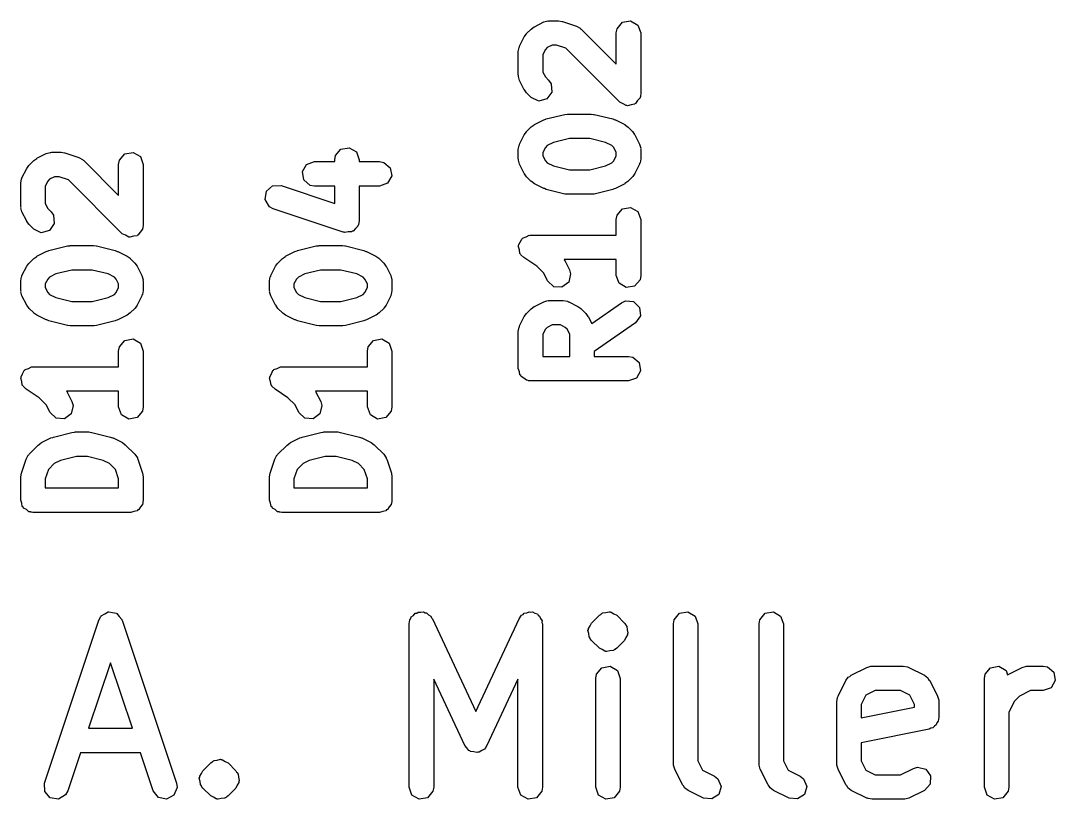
# Model space of a CAD drawing. Extents: x 93.8 to 150, y -109.7 to -90.2.
# Drawn here: x 135.99 to 142.33, y -109.53 to -104.76 of the extents above; entities that cross this region are included whole.
import ezdxf

# ---------------------------------------------------------------- set-up
doc = ezdxf.new("R2010")
doc.units = 0
doc.layers.add('BLACK', color=7, linetype='CONTINUOUS')

msp = doc.modelspace()

# ---------------------------------------------------------------- linework, layer by layer
at = {"layer": 'BLACK', "linetype": 'CONTINUOUS'}
for p, q in [((139.141, -104.793), (139.198, -104.764)), ((139.198, -104.764), (139.223, -104.757)), ((139.223, -104.757), (139.227, -104.758)), ((139.227, -104.758), (139.232, -104.756)), ((139.232, -104.756), (139.289, -104.756)), ((139.289, -104.756), (139.311, -104.76)), ((139.311, -104.76), (139.313, -104.76)), ((139.313, -104.76), (139.398, -104.789)), ((139.647, -104.805), (139.68, -104.766)), ((139.68, -104.766), (139.73, -104.757)), ((139.73, -104.757), (139.775, -104.783)), ((139.093, -104.835), (139.122, -104.807)), ((139.122, -104.807), (139.14, -104.794)), ((139.14, -104.794), (139.141, -104.793)), ((139.398, -104.789), (139.421, -104.801)), ((139.421, -104.801), (139.424, -104.805)), ((139.424, -104.805), (139.428, -104.807)), ((139.428, -104.807), (139.642, -105.022)), ((139.642, -104.831), (139.647, -104.805)), ((139.775, -104.783), (139.792, -104.831)), ((139.05, -104.912), (139.079, -104.855)), ((139.079, -104.855), (139.092, -104.837)), ((139.092, -104.837), (139.093, -104.835)), ((139.642, -105.022), (139.642, -104.831)), ((139.792, -104.831), (139.792, -105.203)), ((139.042, -104.945), (139.047, -104.92)), ((139.042, -105.088), (139.042, -104.945)), ((139.047, -104.92), (139.05, -104.916)), ((139.05, -104.916), (139.05, -104.912)), ((139.208, -104.933), (139.192, -104.963)), ((139.219, -104.921), (139.208, -104.933)), ((139.249, -104.906), (139.219, -104.921)), ((139.277, -104.906), (139.249, -104.906)), ((139.334, -104.925), (139.277, -104.906)), ((139.664, -105.256), (139.334, -104.925)), ((139.192, -104.963), (139.192, -105.071)), ((139.192, -105.071), (139.208, -105.101)), ((139.044, -105.092), (139.042, -105.088)), ((139.043, -105.097), (139.044, -105.092)), ((139.05, -105.122), (139.043, -105.097)), ((139.079, -105.179), (139.05, -105.122)), ((139.208, -105.101), (139.228, -105.121)), ((139.228, -105.121), (139.243, -105.142)), ((139.243, -105.142), (139.247, -105.193)), ((139.08, -105.18), (139.079, -105.179)), ((139.093, -105.198), (139.08, -105.18)), ((139.122, -105.227), (139.093, -105.198)), ((139.247, -105.193), (139.218, -105.235)), ((139.792, -105.203), (139.79, -105.219)), ((139.168, -105.249), (139.122, -105.227)), ((139.218, -105.235), (139.168, -105.249)), ((139.685, -105.265), (139.664, -105.256)), ((139.704, -105.276), (139.685, -105.265)), ((139.733, -105.271), (139.711, -105.277)), ((139.755, -105.268), (139.733, -105.271)), ((139.757, -105.265), (139.755, -105.268)), ((139.76, -105.264), (139.757, -105.265)), ((139.773, -105.246), (139.76, -105.264)), ((139.788, -105.228), (139.773, -105.246)), ((139.789, -105.224), (139.788, -105.228)), ((139.79, -105.222), (139.789, -105.224)), ((139.79, -105.219), (139.79, -105.222)), ((139.214, -105.358), (139.328, -105.33)), ((139.328, -105.33), (139.343, -105.329)), ((139.343, -105.329), (139.346, -105.328)), ((139.346, -105.328), (139.489, -105.328)), ((139.489, -105.328), (139.504, -105.33)), ((139.504, -105.33), (139.507, -105.33)), ((139.507, -105.33), (139.621, -105.358)), ((139.708, -105.276), (139.704, -105.276)), ((139.711, -105.277), (139.708, -105.276)), ((139.122, -105.407), (139.14, -105.394)), ((139.14, -105.394), (139.141, -105.393)), ((139.141, -105.393), (139.198, -105.364)), ((139.198, -105.364), (139.211, -105.36)), ((139.211, -105.36), (139.214, -105.358)), ((139.621, -105.358), (139.633, -105.364)), ((139.633, -105.364), (139.637, -105.364)), ((139.637, -105.364), (139.694, -105.393)), ((139.694, -105.393), (139.712, -105.406)), ((139.05, -105.512), (139.079, -105.455)), ((139.079, -105.455), (139.092, -105.437)), ((139.092, -105.437), (139.093, -105.435)), ((139.093, -105.435), (139.122, -105.407)), ((139.712, -105.406), (139.713, -105.407)), ((139.713, -105.407), (139.742, -105.435)), ((139.742, -105.435), (139.755, -105.454)), ((139.755, -105.454), (139.756, -105.455)), ((139.756, -105.455), (139.785, -105.512)), ((139.042, -105.545), (139.047, -105.52)), ((139.047, -105.52), (139.05, -105.516)), ((139.05, -105.516), (139.05, -105.512)), ((139.219, -105.521), (139.208, -105.533)), ((139.258, -105.502), (139.219, -105.521)), ((139.355, -105.478), (139.258, -105.502)), ((139.48, -105.478), (139.355, -105.478)), ((139.577, -105.502), (139.48, -105.478)), ((139.616, -105.521), (139.577, -105.502)), ((139.627, -105.533), (139.616, -105.521)), ((139.785, -105.512), (139.792, -105.537)), ((136.093, -105.599), (136.15, -105.57)), ((136.15, -105.57), (136.175, -105.563)), ((136.175, -105.563), (136.179, -105.564)), ((136.179, -105.564), (136.184, -105.562)), ((136.184, -105.562), (136.241, -105.562)), ((136.241, -105.562), (136.263, -105.566)), ((136.263, -105.566), (136.265, -105.566)), ((136.265, -105.566), (136.35, -105.595)), ((136.599, -105.611), (136.632, -105.572)), ((136.632, -105.572), (136.682, -105.563)), ((136.682, -105.563), (136.727, -105.589)), ((136.727, -105.589), (136.744, -105.637)), ((137.918, -105.609), (137.923, -105.583)), ((137.923, -105.583), (137.956, -105.544)), ((137.956, -105.544), (138.006, -105.535)), ((138.006, -105.535), (138.051, -105.56)), ((138.051, -105.56), (138.068, -105.609)), ((139.042, -105.603), (139.042, -105.545)), ((139.208, -105.533), (139.192, -105.563)), ((139.192, -105.563), (139.192, -105.585)), ((139.192, -105.585), (139.208, -105.615)), ((139.642, -105.563), (139.627, -105.533)), ((139.627, -105.615), (139.642, -105.585)), ((139.642, -105.585), (139.642, -105.563)), ((139.792, -105.537), (139.791, -105.541)), ((139.791, -105.541), (139.792, -105.545)), ((139.792, -105.545), (139.792, -105.603)), ((136.031, -105.661), (136.044, -105.643)), ((136.044, -105.643), (136.045, -105.641)), ((136.045, -105.641), (136.074, -105.613)), ((136.074, -105.613), (136.092, -105.6)), ((136.092, -105.6), (136.093, -105.599)), ((136.35, -105.595), (136.373, -105.607)), ((136.373, -105.607), (136.376, -105.611)), ((136.376, -105.611), (136.38, -105.613)), ((136.38, -105.613), (136.594, -105.828)), ((136.594, -105.637), (136.599, -105.611)), ((136.594, -105.828), (136.594, -105.637)), ((136.744, -105.637), (136.744, -106.009)), ((137.72, -105.681), (137.745, -105.637)), ((137.745, -105.637), (137.793, -105.619)), ((137.793, -105.619), (137.918, -105.619)), ((137.918, -105.619), (137.918, -105.609)), ((138.068, -105.609), (138.068, -105.619)), ((138.068, -105.619), (138.193, -105.619)), ((138.193, -105.619), (138.219, -105.624)), ((138.219, -105.624), (138.258, -105.657)), ((139.044, -105.607), (139.042, -105.603)), ((139.043, -105.611), (139.044, -105.607)), ((139.05, -105.636), (139.043, -105.611)), ((139.079, -105.693), (139.05, -105.636)), ((139.208, -105.615), (139.219, -105.627)), ((139.219, -105.627), (139.258, -105.646)), ((139.258, -105.646), (139.355, -105.67)), ((139.48, -105.67), (139.577, -105.646)), ((139.577, -105.646), (139.616, -105.627)), ((139.616, -105.627), (139.627, -105.615)), ((139.785, -105.636), (139.756, -105.693)), ((139.788, -105.628), (139.785, -105.632)), ((139.785, -105.632), (139.785, -105.636)), ((139.792, -105.603), (139.788, -105.628)), ((136.002, -105.718), (136.031, -105.661)), ((136.201, -105.712), (136.171, -105.727)), ((136.229, -105.712), (136.201, -105.712)), ((136.286, -105.731), (136.229, -105.712)), ((137.728, -105.732), (137.72, -105.681)), ((138.267, -105.707), (138.242, -105.752)), ((138.258, -105.657), (138.267, -105.707)), ((139.08, -105.694), (139.079, -105.693)), ((139.093, -105.713), (139.08, -105.694)), ((139.122, -105.741), (139.093, -105.713)), ((139.355, -105.67), (139.48, -105.67)), ((139.742, -105.713), (139.713, -105.741)), ((139.743, -105.711), (139.742, -105.713)), ((139.756, -105.693), (139.743, -105.711)), ((135.994, -105.751), (135.999, -105.726)), ((135.994, -105.894), (135.994, -105.751)), ((135.999, -105.726), (136.002, -105.722)), ((136.002, -105.722), (136.002, -105.718)), ((136.16, -105.739), (136.144, -105.769)), ((136.144, -105.769), (136.144, -105.877)), ((136.171, -105.727), (136.16, -105.739)), ((136.616, -106.062), (136.286, -105.731)), ((137.499, -105.801), (137.537, -105.767)), ((137.537, -105.767), (137.589, -105.766)), ((137.589, -105.766), (137.918, -105.876)), ((137.768, -105.765), (137.728, -105.732)), ((137.793, -105.769), (137.768, -105.765)), ((137.918, -105.769), (137.793, -105.769)), ((137.918, -105.876), (137.918, -105.769)), ((138.193, -105.769), (138.068, -105.769)), ((138.068, -105.769), (138.068, -105.98)), ((138.242, -105.752), (138.193, -105.769)), ((139.123, -105.742), (139.122, -105.741)), ((139.141, -105.755), (139.123, -105.742)), ((139.198, -105.784), (139.141, -105.755)), ((139.694, -105.755), (139.637, -105.784)), ((139.695, -105.754), (139.694, -105.755)), ((139.713, -105.741), (139.695, -105.754)), ((137.491, -105.852), (137.499, -105.801)), ((139.202, -105.784), (139.198, -105.784)), ((139.214, -105.79), (139.202, -105.784)), ((139.328, -105.818), (139.214, -105.79)), ((139.331, -105.818), (139.328, -105.818)), ((139.346, -105.82), (139.331, -105.818)), ((139.489, -105.82), (139.346, -105.82)), ((139.492, -105.819), (139.489, -105.82)), ((139.507, -105.818), (139.492, -105.819)), ((139.621, -105.79), (139.507, -105.818)), ((139.624, -105.788), (139.621, -105.79)), ((139.637, -105.784), (139.624, -105.788)), ((135.996, -105.898), (135.994, -105.894)), ((135.995, -105.903), (135.996, -105.898)), ((136.002, -105.928), (135.995, -105.903)), ((136.144, -105.877), (136.16, -105.907)), ((136.16, -105.907), (136.18, -105.927)), ((137.518, -105.896), (137.491, -105.852)), ((137.541, -105.908), (137.518, -105.896)), ((139.68, -105.909), (139.73, -105.9)), ((139.73, -105.9), (139.775, -105.926)), ((136.031, -105.985), (136.002, -105.928)), ((136.18, -105.927), (136.195, -105.948)), ((136.195, -105.948), (136.199, -105.999)), ((137.97, -106.051), (137.541, -105.908)), ((139.642, -105.974), (139.647, -105.948)), ((139.647, -105.948), (139.68, -105.909)), ((139.775, -105.926), (139.792, -105.974)), ((136.032, -105.986), (136.031, -105.985)), ((136.045, -106.004), (136.032, -105.986)), ((136.074, -106.033), (136.045, -106.004)), ((136.12, -106.055), (136.074, -106.033)), ((136.199, -105.999), (136.17, -106.041)), ((136.74, -106.034), (136.725, -106.052)), ((136.741, -106.03), (136.74, -106.034)), ((136.742, -106.028), (136.741, -106.03)), ((136.744, -106.009), (136.742, -106.025)), ((136.742, -106.025), (136.742, -106.028)), ((138.044, -106.029), (138.031, -106.045)), ((138.059, -106.016), (138.044, -106.029)), ((138.06, -106.01), (138.059, -106.016)), ((138.064, -106.006), (138.06, -106.01)), ((138.068, -105.98), (138.064, -106.006)), ((139.642, -106.07), (139.642, -105.974)), ((139.792, -105.974), (139.792, -106.317)), ((136.17, -106.041), (136.12, -106.055)), ((136.637, -106.071), (136.616, -106.062)), ((136.656, -106.082), (136.637, -106.071)), ((136.66, -106.082), (136.656, -106.082)), ((136.663, -106.083), (136.66, -106.082)), ((136.685, -106.077), (136.663, -106.083)), ((136.707, -106.074), (136.685, -106.077)), ((136.709, -106.071), (136.707, -106.074)), ((136.712, -106.07), (136.709, -106.071)), ((136.725, -106.052), (136.712, -106.07)), ((137.975, -106.051), (137.97, -106.051)), ((137.98, -106.054), (137.975, -106.051)), ((138.001, -106.05), (137.98, -106.054)), ((138.021, -106.05), (138.001, -106.05)), ((138.025, -106.046), (138.021, -106.05)), ((138.031, -106.045), (138.025, -106.046)), ((139.054, -106.114), (139.063, -106.094)), ((139.063, -106.094), (139.067, -106.092)), ((139.067, -106.092), (139.069, -106.088)), ((139.069, -106.088), (139.09, -106.081)), ((139.09, -106.081), (139.109, -106.071)), ((139.109, -106.071), (139.113, -106.072)), ((139.113, -106.072), (139.117, -106.07)), ((139.117, -106.07), (139.642, -106.07)), ((136.166, -106.164), (136.28, -106.136)), ((136.28, -106.136), (136.295, -106.135)), ((136.295, -106.135), (136.298, -106.134)), ((136.298, -106.134), (136.441, -106.134)), ((136.441, -106.134), (136.456, -106.136)), ((136.456, -106.136), (136.459, -106.136)), ((136.459, -106.136), (136.573, -106.164)), ((137.69, -106.164), (137.804, -106.136)), ((137.804, -106.136), (137.819, -106.135)), ((137.819, -106.135), (137.822, -106.134)), ((137.822, -106.134), (137.965, -106.134)), ((137.965, -106.134), (137.98, -106.136)), ((137.98, -106.136), (137.983, -106.136)), ((137.983, -106.136), (138.097, -106.164)), ((139.043, -106.141), (139.044, -106.137)), ((139.049, -106.161), (139.043, -106.141)), ((139.044, -106.132), (139.054, -106.114)), ((139.044, -106.137), (139.044, -106.132)), ((139.052, -106.183), (139.049, -106.161)), ((136.045, -106.241), (136.074, -106.213)), ((136.074, -106.213), (136.092, -106.2)), ((136.092, -106.2), (136.093, -106.199)), ((136.093, -106.199), (136.15, -106.17)), ((136.15, -106.17), (136.163, -106.166)), ((136.163, -106.166), (136.166, -106.164)), ((136.573, -106.164), (136.585, -106.17)), ((136.585, -106.17), (136.589, -106.17)), ((136.589, -106.17), (136.646, -106.199)), ((136.646, -106.199), (136.664, -106.212)), ((136.664, -106.212), (136.665, -106.213)), ((136.665, -106.213), (136.694, -106.241)), ((137.569, -106.241), (137.598, -106.213)), ((137.598, -106.213), (137.616, -106.2)), ((137.616, -106.2), (137.617, -106.199)), ((137.617, -106.199), (137.674, -106.17)), ((137.674, -106.17), (137.687, -106.166)), ((137.687, -106.166), (137.69, -106.164)), ((138.097, -106.164), (138.109, -106.17)), ((138.109, -106.17), (138.113, -106.17)), ((138.113, -106.17), (138.17, -106.199)), ((138.17, -106.199), (138.188, -106.212)), ((138.188, -106.212), (138.189, -106.213)), ((138.189, -106.213), (138.218, -106.241)), ((139.056, -106.186), (139.052, -106.183)), ((139.057, -106.19), (139.056, -106.186)), ((139.076, -106.208), (139.057, -106.19)), ((139.155, -106.261), (139.076, -106.208)), ((139.642, -106.22), (139.323, -106.22)), ((139.323, -106.22), (139.326, -106.225)), ((139.642, -106.317), (139.642, -106.22)), ((136.002, -106.318), (136.031, -106.261)), ((136.031, -106.261), (136.044, -106.243)), ((136.044, -106.243), (136.045, -106.241)), ((136.307, -106.284), (136.21, -106.308)), ((136.432, -106.284), (136.307, -106.284)), ((136.529, -106.308), (136.432, -106.284)), ((136.694, -106.241), (136.707, -106.26)), ((136.707, -106.26), (136.708, -106.261)), ((136.708, -106.261), (136.737, -106.318)), ((137.526, -106.318), (137.555, -106.261)), ((137.555, -106.261), (137.568, -106.243)), ((137.568, -106.243), (137.569, -106.241)), ((137.831, -106.284), (137.734, -106.308)), ((137.956, -106.284), (137.831, -106.284)), ((138.053, -106.308), (137.956, -106.284)), ((138.218, -106.241), (138.231, -106.26)), ((138.231, -106.26), (138.232, -106.261)), ((138.232, -106.261), (138.261, -106.318)), ((139.199, -106.304), (139.155, -106.261)), ((139.326, -106.225), (139.327, -106.226)), ((139.327, -106.226), (139.356, -106.283)), ((139.356, -106.283), (139.363, -106.308)), ((135.994, -106.351), (135.999, -106.326)), ((135.994, -106.409), (135.994, -106.351)), ((135.999, -106.326), (136.002, -106.322)), ((136.002, -106.322), (136.002, -106.318)), ((136.16, -106.339), (136.144, -106.369)), ((136.171, -106.327), (136.16, -106.339)), ((136.21, -106.308), (136.171, -106.327)), ((136.568, -106.327), (136.529, -106.308)), ((136.579, -106.339), (136.568, -106.327)), ((136.594, -106.369), (136.579, -106.339)), ((136.737, -106.318), (136.744, -106.343)), ((136.744, -106.343), (136.743, -106.347)), ((136.743, -106.347), (136.744, -106.351)), ((136.744, -106.351), (136.744, -106.409)), ((137.518, -106.351), (137.523, -106.326)), ((137.518, -106.409), (137.518, -106.351)), ((137.523, -106.326), (137.526, -106.322)), ((137.526, -106.322), (137.526, -106.318)), ((137.684, -106.339), (137.668, -106.369)), ((137.695, -106.327), (137.684, -106.339)), ((137.734, -106.308), (137.695, -106.327)), ((138.092, -106.327), (138.053, -106.308)), ((138.103, -106.339), (138.092, -106.327)), ((138.118, -106.369), (138.103, -106.339)), ((138.261, -106.318), (138.268, -106.343)), ((138.268, -106.343), (138.267, -106.347)), ((138.267, -106.347), (138.268, -106.351)), ((138.268, -106.351), (138.268, -106.409)), ((139.222, -106.35), (139.199, -106.304)), ((139.259, -106.386), (139.222, -106.35)), ((139.363, -106.308), (139.351, -106.358)), ((139.66, -106.365), (139.642, -106.317)), ((139.788, -106.343), (139.755, -106.382)), ((139.792, -106.317), (139.788, -106.343)), ((135.996, -106.413), (135.994, -106.409)), ((135.995, -106.417), (135.996, -106.413)), ((136.144, -106.369), (136.144, -106.391)), ((136.144, -106.391), (136.16, -106.421)), ((136.579, -106.421), (136.594, -106.391)), ((136.594, -106.391), (136.594, -106.369)), ((136.744, -106.409), (136.74, -106.434)), ((137.52, -106.413), (137.518, -106.409)), ((137.519, -106.417), (137.52, -106.413)), ((137.668, -106.369), (137.668, -106.391)), ((137.668, -106.391), (137.684, -106.421)), ((138.103, -106.421), (138.118, -106.391)), ((138.118, -106.391), (138.118, -106.369)), ((138.268, -106.409), (138.264, -106.434)), ((139.31, -106.389), (139.259, -106.386)), ((139.351, -106.358), (139.31, -106.389)), ((139.704, -106.391), (139.66, -106.365)), ((139.755, -106.382), (139.704, -106.391)), ((136.002, -106.442), (135.995, -106.417)), ((136.031, -106.499), (136.002, -106.442)), ((136.16, -106.421), (136.171, -106.433)), ((136.171, -106.433), (136.21, -106.452)), ((136.21, -106.452), (136.307, -106.476)), ((136.307, -106.476), (136.432, -106.476)), ((136.432, -106.476), (136.529, -106.452)), ((136.529, -106.452), (136.568, -106.433)), ((136.568, -106.433), (136.579, -106.421)), ((136.737, -106.442), (136.708, -106.499)), ((136.74, -106.434), (136.737, -106.438)), ((136.737, -106.438), (136.737, -106.442)), ((137.526, -106.442), (137.519, -106.417)), ((137.555, -106.499), (137.526, -106.442)), ((137.684, -106.421), (137.695, -106.433)), ((137.695, -106.433), (137.734, -106.452)), ((137.734, -106.452), (137.831, -106.476)), ((137.831, -106.476), (137.956, -106.476)), ((137.956, -106.476), (138.053, -106.452)), ((138.053, -106.452), (138.092, -106.433)), ((138.092, -106.433), (138.103, -106.421)), ((138.261, -106.442), (138.232, -106.499)), ((138.264, -106.434), (138.261, -106.438)), ((138.261, -106.438), (138.261, -106.442)), ((139.141, -106.507), (139.198, -106.478)), ((139.198, -106.478), (139.223, -106.471)), ((139.223, -106.471), (139.227, -106.472)), ((139.227, -106.472), (139.232, -106.47)), ((139.232, -106.47), (139.317, -106.47)), ((139.317, -106.47), (139.343, -106.475)), ((139.343, -106.475), (139.347, -106.478)), ((139.347, -106.478), (139.351, -106.478)), ((139.351, -106.478), (139.408, -106.507)), ((139.674, -106.484), (139.698, -106.473)), ((139.698, -106.473), (139.749, -106.477)), ((139.749, -106.477), (139.785, -106.514)), ((136.032, -106.5), (136.031, -106.499)), ((136.045, -106.519), (136.032, -106.5)), ((136.074, -106.547), (136.045, -106.519)), ((136.694, -106.519), (136.665, -106.547)), ((136.695, -106.517), (136.694, -106.519)), ((136.708, -106.499), (136.695, -106.517)), ((137.556, -106.5), (137.555, -106.499)), ((137.569, -106.519), (137.556, -106.5)), ((137.598, -106.547), (137.569, -106.519)), ((138.218, -106.519), (138.189, -106.547)), ((138.219, -106.517), (138.218, -106.519)), ((138.232, -106.499), (138.219, -106.517)), ((139.093, -106.55), (139.122, -106.521)), ((139.122, -106.521), (139.14, -106.508)), ((139.14, -106.508), (139.141, -106.507)), ((139.408, -106.507), (139.426, -106.52)), ((139.426, -106.52), (139.428, -106.521)), ((139.428, -106.521), (139.456, -106.55)), ((139.492, -106.612), (139.674, -106.484)), ((139.785, -106.514), (139.79, -106.565)), ((136.075, -106.548), (136.074, -106.547)), ((136.093, -106.561), (136.075, -106.548)), ((136.15, -106.59), (136.093, -106.561)), ((136.154, -106.59), (136.15, -106.59)), ((136.166, -106.596), (136.154, -106.59)), ((136.28, -106.624), (136.166, -106.596)), ((136.573, -106.596), (136.459, -106.624)), ((136.576, -106.594), (136.573, -106.596)), ((136.589, -106.59), (136.576, -106.594)), ((136.646, -106.561), (136.589, -106.59)), ((136.647, -106.56), (136.646, -106.561)), ((136.665, -106.547), (136.647, -106.56)), ((137.599, -106.548), (137.598, -106.547)), ((137.617, -106.561), (137.599, -106.548)), ((137.674, -106.59), (137.617, -106.561)), ((137.678, -106.59), (137.674, -106.59)), ((137.69, -106.596), (137.678, -106.59)), ((137.804, -106.624), (137.69, -106.596)), ((138.097, -106.596), (137.983, -106.624)), ((138.1, -106.594), (138.097, -106.596)), ((138.113, -106.59), (138.1, -106.594)), ((138.17, -106.561), (138.113, -106.59)), ((138.171, -106.56), (138.17, -106.561)), ((138.189, -106.547), (138.171, -106.56)), ((139.05, -106.626), (139.079, -106.569)), ((139.079, -106.569), (139.092, -106.551)), ((139.092, -106.551), (139.093, -106.55)), ((139.456, -106.55), (139.469, -106.568)), ((139.469, -106.568), (139.47, -106.569)), ((139.47, -106.569), (139.492, -106.612)), ((139.79, -106.565), (139.76, -106.607)), ((136.283, -106.624), (136.28, -106.624)), ((136.298, -106.626), (136.283, -106.624)), ((136.441, -106.626), (136.298, -106.626)), ((136.444, -106.625), (136.441, -106.626)), ((136.459, -106.624), (136.444, -106.625)), ((137.807, -106.624), (137.804, -106.624)), ((137.822, -106.626), (137.807, -106.624)), ((137.965, -106.626), (137.822, -106.626)), ((137.968, -106.625), (137.965, -106.626)), ((137.983, -106.624), (137.968, -106.625)), ((139.042, -106.66), (139.047, -106.634)), ((139.042, -106.888), (139.042, -106.66)), ((139.047, -106.634), (139.05, -106.631)), ((139.05, -106.631), (139.05, -106.626)), ((139.208, -106.647), (139.192, -106.677)), ((139.219, -106.636), (139.208, -106.647)), ((139.249, -106.62), (139.219, -106.636)), ((139.3, -106.62), (139.249, -106.62)), ((139.33, -106.636), (139.3, -106.62)), ((139.342, -106.647), (139.33, -106.636)), ((139.357, -106.677), (139.342, -106.647)), ((139.76, -106.607), (139.507, -106.784)), ((136.599, -106.754), (136.632, -106.715)), ((136.632, -106.715), (136.682, -106.706)), ((136.682, -106.706), (136.727, -106.732)), ((138.123, -106.754), (138.156, -106.715)), ((138.156, -106.715), (138.206, -106.706)), ((138.206, -106.706), (138.251, -106.732)), ((139.192, -106.677), (139.192, -106.813)), ((139.357, -106.813), (139.357, -106.677)), ((136.594, -106.78), (136.599, -106.754)), ((136.594, -106.876), (136.594, -106.78)), ((136.727, -106.732), (136.744, -106.78)), ((136.744, -106.78), (136.744, -107.123)), ((138.118, -106.78), (138.123, -106.754)), ((138.118, -106.876), (138.118, -106.78)), ((138.251, -106.732), (138.268, -106.78)), ((138.268, -106.78), (138.268, -107.123)), ((139.507, -106.784), (139.507, -106.813)), ((139.192, -106.813), (139.357, -106.813)), ((139.507, -106.813), (139.717, -106.813)), ((139.717, -106.813), (139.743, -106.818)), ((139.743, -106.818), (139.782, -106.851)), ((139.782, -106.851), (139.791, -106.901)), ((135.996, -106.938), (136.006, -106.92)), ((136.006, -106.92), (136.015, -106.9)), ((136.015, -106.9), (136.019, -106.898)), ((136.019, -106.898), (136.021, -106.894)), ((136.021, -106.894), (136.042, -106.887)), ((136.042, -106.887), (136.061, -106.877)), ((136.061, -106.877), (136.065, -106.878)), ((136.065, -106.878), (136.069, -106.876)), ((136.069, -106.876), (136.594, -106.876)), ((137.52, -106.938), (137.53, -106.92)), ((137.53, -106.92), (137.539, -106.9)), ((137.539, -106.9), (137.543, -106.898)), ((137.543, -106.898), (137.545, -106.894)), ((137.545, -106.894), (137.566, -106.887)), ((137.566, -106.887), (137.585, -106.877)), ((137.585, -106.877), (137.589, -106.878)), ((137.589, -106.878), (137.593, -106.876)), ((137.593, -106.876), (138.118, -106.876)), ((139.049, -106.907), (139.042, -106.888)), ((139.052, -106.926), (139.049, -106.907)), ((139.791, -106.901), (139.766, -106.946)), ((135.995, -106.947), (135.996, -106.943)), ((136.001, -106.967), (135.995, -106.947)), ((135.996, -106.943), (135.996, -106.938)), ((136.004, -106.989), (136.001, -106.967)), ((137.519, -106.947), (137.52, -106.943)), ((137.525, -106.967), (137.519, -106.947)), ((137.52, -106.943), (137.52, -106.938)), ((137.528, -106.989), (137.525, -106.967)), ((139.058, -106.93), (139.052, -106.926)), ((139.06, -106.936), (139.058, -106.93)), ((139.077, -106.946), (139.06, -106.936)), ((139.092, -106.959), (139.077, -106.946)), ((139.102, -106.96), (139.092, -106.959)), ((139.104, -106.962), (139.102, -106.96)), ((139.108, -106.962), (139.104, -106.962)), ((139.117, -106.963), (139.108, -106.962)), ((139.717, -106.963), (139.117, -106.963)), ((139.766, -106.946), (139.717, -106.963)), ((136.008, -106.992), (136.004, -106.989)), ((136.009, -106.996), (136.008, -106.992)), ((136.028, -107.014), (136.009, -106.996)), ((136.107, -107.067), (136.028, -107.014)), ((136.594, -107.026), (136.275, -107.026)), ((136.275, -107.026), (136.278, -107.031)), ((136.278, -107.031), (136.279, -107.032)), ((136.279, -107.032), (136.308, -107.089)), ((136.594, -107.123), (136.594, -107.026)), ((137.532, -106.992), (137.528, -106.989)), ((137.533, -106.996), (137.532, -106.992)), ((137.552, -107.014), (137.533, -106.996)), ((137.631, -107.067), (137.552, -107.014)), ((138.118, -107.026), (137.799, -107.026)), ((137.799, -107.026), (137.802, -107.031)), ((137.802, -107.031), (137.803, -107.032)), ((137.803, -107.032), (137.832, -107.089)), ((138.118, -107.123), (138.118, -107.026)), ((136.151, -107.11), (136.107, -107.067)), ((136.174, -107.156), (136.151, -107.11)), ((136.308, -107.089), (136.315, -107.114)), ((137.675, -107.11), (137.631, -107.067)), ((137.698, -107.156), (137.675, -107.11)), ((137.832, -107.089), (137.839, -107.114)), ((136.211, -107.192), (136.174, -107.156)), ((136.303, -107.164), (136.262, -107.195)), ((136.315, -107.114), (136.303, -107.164)), ((136.612, -107.171), (136.594, -107.123)), ((136.656, -107.197), (136.612, -107.171)), ((136.74, -107.149), (136.707, -107.188)), ((136.744, -107.123), (136.74, -107.149)), ((137.735, -107.192), (137.698, -107.156)), ((137.827, -107.164), (137.786, -107.195)), ((137.839, -107.114), (137.827, -107.164)), ((138.136, -107.171), (138.118, -107.123)), ((138.18, -107.197), (138.136, -107.171)), ((138.264, -107.149), (138.231, -107.188)), ((138.268, -107.123), (138.264, -107.149)), ((136.262, -107.195), (136.211, -107.192)), ((136.707, -107.188), (136.656, -107.197)), ((137.786, -107.195), (137.735, -107.192)), ((138.231, -107.188), (138.18, -107.197)), ((136.194, -107.307), (136.308, -107.279)), ((136.308, -107.279), (136.323, -107.278)), ((136.323, -107.278), (136.327, -107.276)), ((136.327, -107.276), (136.412, -107.276)), ((136.412, -107.276), (136.427, -107.279)), ((136.427, -107.279), (136.43, -107.279)), ((136.43, -107.279), (136.545, -107.307)), ((137.718, -107.307), (137.832, -107.279)), ((137.832, -107.279), (137.847, -107.278)), ((137.847, -107.278), (137.851, -107.276)), ((137.851, -107.276), (137.936, -107.276)), ((137.936, -107.276), (137.951, -107.279)), ((137.951, -107.279), (137.954, -107.279)), ((137.954, -107.279), (138.069, -107.307)), ((136.045, -107.413), (136.102, -107.356)), ((136.102, -107.356), (136.12, -107.343)), ((136.12, -107.343), (136.122, -107.341)), ((136.122, -107.341), (136.179, -107.313)), ((136.179, -107.313), (136.191, -107.309)), ((136.191, -107.309), (136.194, -107.307)), ((136.545, -107.307), (136.557, -107.313)), ((136.557, -107.313), (136.56, -107.313)), ((136.56, -107.313), (136.617, -107.341)), ((136.617, -107.341), (136.635, -107.355)), ((136.635, -107.355), (136.637, -107.356)), ((136.637, -107.356), (136.694, -107.413)), ((137.569, -107.413), (137.626, -107.356)), ((137.626, -107.356), (137.644, -107.343)), ((137.644, -107.343), (137.646, -107.341)), ((137.646, -107.341), (137.703, -107.313)), ((137.703, -107.313), (137.715, -107.309)), ((137.715, -107.309), (137.718, -107.307)), ((138.069, -107.307), (138.081, -107.313)), ((138.081, -107.313), (138.084, -107.313)), ((138.084, -107.313), (138.141, -107.341)), ((138.141, -107.341), (138.159, -107.355)), ((138.159, -107.355), (138.161, -107.356)), ((138.161, -107.356), (138.218, -107.413)), ((136.027, -107.442), (136.039, -107.419)), ((136.039, -107.419), (136.043, -107.417)), ((136.043, -107.417), (136.045, -107.413)), ((136.336, -107.426), (136.238, -107.451)), ((136.403, -107.426), (136.336, -107.426)), ((136.5, -107.451), (136.403, -107.426)), ((136.694, -107.413), (136.709, -107.434)), ((137.551, -107.442), (137.563, -107.419)), ((137.563, -107.419), (137.567, -107.417)), ((137.567, -107.417), (137.569, -107.413)), ((137.86, -107.426), (137.762, -107.451)), ((137.927, -107.426), (137.86, -107.426)), ((138.024, -107.451), (137.927, -107.426)), ((138.218, -107.413), (138.233, -107.434)), ((135.998, -107.528), (136.027, -107.442)), ((136.2, -107.47), (136.164, -107.506)), ((136.238, -107.451), (136.2, -107.47)), ((136.539, -107.47), (136.5, -107.451)), ((136.575, -107.506), (136.539, -107.47)), ((136.709, -107.434), (136.709, -107.438)), ((136.709, -107.438), (136.712, -107.442)), ((136.712, -107.442), (136.741, -107.528)), ((137.522, -107.528), (137.551, -107.442)), ((137.724, -107.47), (137.688, -107.506)), ((137.762, -107.451), (137.724, -107.47)), ((138.063, -107.47), (138.024, -107.451)), ((138.099, -107.506), (138.063, -107.47)), ((138.233, -107.434), (138.233, -107.438)), ((138.233, -107.438), (138.236, -107.442)), ((138.236, -107.442), (138.265, -107.528)), ((135.994, -107.551), (135.998, -107.529)), ((135.994, -107.694), (135.994, -107.551)), ((135.998, -107.529), (135.998, -107.528)), ((136.164, -107.506), (136.144, -107.564)), ((136.594, -107.564), (136.575, -107.506)), ((136.741, -107.528), (136.744, -107.55)), ((136.744, -107.55), (136.744, -107.551)), ((136.744, -107.551), (136.744, -107.694)), ((137.518, -107.551), (137.522, -107.529)), ((137.518, -107.694), (137.518, -107.551)), ((137.522, -107.529), (137.522, -107.528)), ((137.688, -107.506), (137.668, -107.564)), ((138.118, -107.564), (138.099, -107.506)), ((138.265, -107.528), (138.268, -107.55)), ((138.268, -107.55), (138.268, -107.551)), ((138.268, -107.551), (138.268, -107.694)), ((136.144, -107.564), (136.144, -107.619)), ((136.144, -107.619), (136.594, -107.619)), ((136.594, -107.619), (136.594, -107.564)), ((137.668, -107.564), (137.668, -107.619)), ((137.668, -107.619), (138.118, -107.619)), ((138.118, -107.619), (138.118, -107.564)), ((136.001, -107.713), (135.994, -107.694)), ((136.004, -107.732), (136.001, -107.713)), ((136.01, -107.736), (136.004, -107.732)), ((136.012, -107.742), (136.01, -107.736)), ((136.029, -107.752), (136.012, -107.742)), ((136.727, -107.735), (136.718, -107.752)), ((136.74, -107.72), (136.727, -107.735)), ((136.742, -107.71), (136.74, -107.72)), ((136.743, -107.707), (136.742, -107.71)), ((136.744, -107.694), (136.743, -107.704)), ((136.743, -107.704), (136.743, -107.707)), ((137.525, -107.713), (137.518, -107.694)), ((137.528, -107.732), (137.525, -107.713)), ((137.534, -107.736), (137.528, -107.732)), ((137.536, -107.742), (137.534, -107.736)), ((137.553, -107.752), (137.536, -107.742)), ((138.251, -107.735), (138.242, -107.752)), ((138.264, -107.72), (138.251, -107.735)), ((138.266, -107.71), (138.264, -107.72)), ((138.267, -107.707), (138.266, -107.71)), ((138.268, -107.694), (138.267, -107.704)), ((138.267, -107.704), (138.267, -107.707)), ((136.044, -107.765), (136.029, -107.752)), ((136.054, -107.766), (136.044, -107.765)), ((136.056, -107.768), (136.054, -107.766)), ((136.06, -107.768), (136.056, -107.768)), ((136.069, -107.769), (136.06, -107.768)), ((136.669, -107.769), (136.069, -107.769)), ((136.688, -107.763), (136.669, -107.769)), ((136.707, -107.759), (136.688, -107.763)), ((136.711, -107.754), (136.707, -107.759)), ((136.718, -107.752), (136.711, -107.754)), ((137.568, -107.765), (137.553, -107.752)), ((137.578, -107.766), (137.568, -107.765)), ((137.58, -107.768), (137.578, -107.766)), ((137.584, -107.768), (137.58, -107.768)), ((137.593, -107.769), (137.584, -107.768)), ((138.193, -107.769), (137.593, -107.769)), ((138.212, -107.763), (138.193, -107.769)), ((138.231, -107.759), (138.212, -107.763)), ((138.235, -107.754), (138.231, -107.759)), ((138.242, -107.752), (138.235, -107.754)), ((136.509, -108.391), (136.529, -108.379)), ((136.529, -108.379), (136.531, -108.379)), ((136.531, -108.379), (136.533, -108.378)), ((136.533, -108.378), (136.556, -108.383)), ((138.446, -108.381), (138.462, -108.379)), ((138.462, -108.379), (138.471, -108.384)), ((139.094, -108.385), (139.109, -108.378)), ((139.109, -108.378), (139.119, -108.38)), ((139.119, -108.38), (139.129, -108.379)), ((139.129, -108.379), (139.143, -108.387)), ((139.579, -108.383), (139.598, -108.378)), ((139.598, -108.378), (139.601, -108.379)), ((139.601, -108.379), (139.605, -108.379)), ((139.605, -108.379), (139.608, -108.38)), ((140.03, -108.387), (140.081, -108.379)), ((140.081, -108.379), (140.125, -108.404)), ((140.554, -108.387), (140.605, -108.379)), ((140.605, -108.379), (140.649, -108.404)), ((136.14, -109.429), (136.473, -108.429)), ((136.473, -108.429), (136.485, -108.406)), ((136.485, -108.406), (136.487, -108.405)), ((136.487, -108.405), (136.488, -108.403)), ((136.488, -108.403), (136.509, -108.391)), ((136.556, -108.383), (136.58, -108.386)), ((136.58, -108.386), (136.581, -108.388)), ((136.581, -108.388), (136.583, -108.388)), ((136.583, -108.388), (136.598, -108.407)), ((136.598, -108.407), (136.614, -108.425)), ((136.614, -108.425), (136.614, -108.427)), ((136.614, -108.427), (136.615, -108.429)), ((136.615, -108.429), (136.949, -109.429)), ((138.374, -108.452), (138.378, -108.427)), ((138.378, -108.427), (138.385, -108.419)), ((138.385, -108.419), (138.387, -108.409)), ((138.387, -108.409), (138.401, -108.4)), ((138.401, -108.4), (138.411, -108.387)), ((138.411, -108.387), (138.421, -108.386)), ((138.421, -108.386), (138.429, -108.38)), ((138.429, -108.38), (138.446, -108.381)), ((138.471, -108.384), (138.48, -108.384)), ((138.48, -108.384), (138.492, -108.396)), ((138.492, -108.396), (138.506, -108.404)), ((138.506, -108.404), (138.51, -108.414)), ((138.51, -108.414), (138.517, -108.421)), ((138.517, -108.421), (138.782, -108.989)), ((138.782, -108.989), (139.048, -108.421)), ((139.048, -108.421), (139.062, -108.399)), ((139.062, -108.399), (139.072, -108.395)), ((139.072, -108.395), (139.078, -108.387)), ((139.078, -108.387), (139.094, -108.385)), ((139.143, -108.387), (139.159, -108.391)), ((139.159, -108.391), (139.164, -108.399)), ((139.164, -108.399), (139.173, -108.404)), ((139.173, -108.404), (139.179, -108.42)), ((139.179, -108.42), (139.188, -108.433)), ((139.188, -108.433), (139.187, -108.443)), ((139.187, -108.443), (139.19, -108.452)), ((139.491, -108.447), (139.539, -108.399)), ((139.539, -108.399), (139.547, -108.394)), ((139.547, -108.394), (139.549, -108.391)), ((139.549, -108.391), (139.552, -108.39)), ((139.552, -108.39), (139.554, -108.387)), ((139.552, -108.39), (139.552, -108.39)), ((139.554, -108.387), (139.556, -108.387)), ((139.556, -108.387), (139.56, -108.384)), ((139.56, -108.384), (139.579, -108.383)), ((139.608, -108.38), (139.611, -108.38)), ((139.611, -108.38), (139.627, -108.391)), ((139.627, -108.391), (139.645, -108.399)), ((139.645, -108.399), (139.692, -108.447)), ((139.993, -108.452), (139.997, -108.427)), ((139.997, -108.427), (140.03, -108.387)), ((140.125, -108.404), (140.143, -108.452)), ((140.517, -108.452), (140.521, -108.427)), ((140.521, -108.427), (140.554, -108.387)), ((140.649, -108.404), (140.667, -108.452)), ((138.374, -109.452), (138.374, -108.452)), ((139.19, -108.452), (139.19, -109.452)), ((139.469, -108.493), (139.472, -108.487)), ((139.474, -108.512), (139.469, -108.493)), ((139.472, -108.481), (139.483, -108.465)), ((139.472, -108.487), (139.472, -108.481)), ((139.483, -108.465), (139.491, -108.447)), ((139.692, -108.447), (139.698, -108.455)), ((139.698, -108.455), (139.701, -108.457)), ((139.701, -108.457), (139.702, -108.46)), ((139.702, -108.46), (139.707, -108.468)), ((139.707, -108.468), (139.709, -108.488)), ((139.709, -108.488), (139.714, -108.507)), ((139.993, -109.31), (139.993, -108.452)), ((140.143, -108.452), (140.143, -109.292)), ((140.517, -109.31), (140.517, -108.452)), ((140.667, -108.452), (140.667, -109.292)), ((139.476, -108.532), (139.474, -108.512)), ((139.482, -108.54), (139.476, -108.532)), ((139.483, -108.543), (139.482, -108.54)), ((139.485, -108.545), (139.483, -108.543)), ((139.491, -108.553), (139.485, -108.545)), ((139.539, -108.601), (139.491, -108.553)), ((139.692, -108.553), (139.645, -108.601)), ((139.701, -108.535), (139.692, -108.553)), ((139.712, -108.519), (139.701, -108.535)), ((139.714, -108.507), (139.711, -108.513)), ((139.711, -108.513), (139.712, -108.519)), ((139.556, -108.609), (139.539, -108.601)), ((139.572, -108.62), (139.556, -108.609)), ((139.576, -108.62), (139.572, -108.62)), ((139.579, -108.621), (139.576, -108.62)), ((139.582, -108.621), (139.579, -108.621)), ((139.585, -108.622), (139.582, -108.621)), ((139.604, -108.617), (139.585, -108.622)), ((139.623, -108.616), (139.604, -108.617)), ((139.627, -108.613), (139.623, -108.616)), ((139.629, -108.613), (139.627, -108.613)), ((139.631, -108.61), (139.629, -108.613)), ((139.635, -108.609), (139.631, -108.61)), ((139.631, -108.61), (139.631, -108.61)), ((139.637, -108.606), (139.635, -108.609)), ((139.645, -108.601), (139.637, -108.606)), ((136.544, -108.69), (136.41, -109.092)), ((136.678, -109.092), (136.544, -108.69)), ((139.517, -108.786), (139.521, -108.76)), ((139.521, -108.76), (139.554, -108.721)), ((139.554, -108.721), (139.605, -108.712)), ((139.605, -108.712), (139.649, -108.738)), ((139.649, -108.738), (139.667, -108.786)), ((141.082, -108.766), (141.177, -108.719)), ((141.177, -108.719), (141.202, -108.711)), ((141.202, -108.711), (141.207, -108.712)), ((141.207, -108.712), (141.211, -108.711)), ((141.211, -108.711), (141.401, -108.711)), ((141.401, -108.711), (141.427, -108.715)), ((141.427, -108.715), (141.43, -108.718)), ((141.43, -108.718), (141.435, -108.719)), ((141.435, -108.719), (141.53, -108.766)), ((141.898, -108.786), (141.902, -108.76)), ((141.902, -108.76), (141.935, -108.721)), ((141.935, -108.721), (141.986, -108.712)), ((141.986, -108.712), (142.03, -108.738)), ((142.03, -108.738), (142.04, -108.764)), ((142.04, -108.764), (142.13, -108.719)), ((142.13, -108.719), (142.155, -108.711)), ((142.155, -108.711), (142.159, -108.712)), ((142.159, -108.712), (142.163, -108.711)), ((142.163, -108.711), (142.258, -108.711)), ((142.258, -108.711), (142.284, -108.715)), ((142.284, -108.715), (142.323, -108.748)), ((142.323, -108.748), (142.332, -108.799)), ((138.714, -109.198), (138.524, -108.79)), ((138.524, -108.79), (138.524, -109.452)), ((139.04, -108.79), (138.85, -109.198)), ((139.04, -109.452), (139.04, -108.79)), ((139.517, -109.452), (139.517, -108.786)), ((139.667, -108.786), (139.667, -109.452)), ((141.001, -108.895), (141.048, -108.8)), ((141.048, -108.8), (141.064, -108.779)), ((141.064, -108.779), (141.074, -108.774)), ((141.074, -108.774), (141.082, -108.766)), ((141.53, -108.766), (141.551, -108.782)), ((141.551, -108.782), (141.555, -108.792)), ((141.555, -108.792), (141.564, -108.8)), ((141.564, -108.8), (141.611, -108.895)), ((141.898, -109.452), (141.898, -108.786)), ((142.332, -108.799), (142.307, -108.843)), ((141.228, -108.861), (141.171, -108.889)), ((141.383, -108.861), (141.228, -108.861)), ((141.441, -108.889), (141.383, -108.861)), ((142.181, -108.861), (142.112, -108.895)), ((142.258, -108.861), (142.181, -108.861)), ((142.307, -108.843), (142.258, -108.861)), ((140.993, -108.929), (140.997, -108.903)), ((140.993, -109.31), (140.993, -108.929)), ((140.997, -108.903), (141, -108.899)), ((141, -108.899), (141.001, -108.895)), ((141.171, -108.889), (141.143, -108.946)), ((141.143, -108.946), (141.143, -109.028)), ((141.469, -108.946), (141.441, -108.889)), ((141.469, -108.962), (141.469, -108.946)), ((141.611, -108.895), (141.619, -108.92)), ((141.619, -108.92), (141.618, -108.924)), ((141.618, -108.924), (141.619, -108.929)), ((141.619, -108.929), (141.619, -109.024)), ((142.082, -108.925), (142.048, -108.994)), ((142.112, -108.895), (142.082, -108.925)), ((141.143, -109.028), (141.469, -108.962)), ((142.048, -108.994), (142.048, -109.452)), ((141.603, -109.071), (141.591, -109.078)), ((141.607, -109.059), (141.603, -109.071)), ((141.615, -109.049), (141.607, -109.059)), ((141.619, -109.024), (141.615, -109.049)), ((136.41, -109.092), (136.678, -109.092)), ((141.559, -109.097), (141.143, -109.181)), ((141.569, -109.091), (141.559, -109.097)), ((141.582, -109.089), (141.569, -109.091)), ((141.591, -109.078), (141.582, -109.089)), ((138.728, -109.212), (138.714, -109.198)), ((138.85, -109.198), (138.844, -109.206)), ((141.143, -109.181), (141.143, -109.292)), ((136.36, -109.242), (136.282, -109.476)), ((136.728, -109.242), (136.36, -109.242)), ((136.806, -109.476), (136.728, -109.242)), ((138.739, -109.228), (138.728, -109.212)), ((138.746, -109.23), (138.739, -109.228)), ((138.75, -109.235), (138.746, -109.23)), ((138.77, -109.236), (138.75, -109.235)), ((138.789, -109.241), (138.77, -109.236)), ((138.795, -109.239), (138.789, -109.241)), ((138.802, -109.239), (138.795, -109.239)), ((138.818, -109.228), (138.802, -109.239)), ((138.835, -109.22), (138.818, -109.228)), ((138.841, -109.212), (138.835, -109.22)), ((138.844, -109.21), (138.841, -109.212)), ((138.844, -109.206), (138.844, -109.21)), ((137.11, -109.352), (137.158, -109.304)), ((137.158, -109.304), (137.166, -109.298)), ((137.166, -109.298), (137.168, -109.296)), ((137.168, -109.296), (137.171, -109.295)), ((137.171, -109.295), (137.173, -109.292)), ((137.171, -109.295), (137.171, -109.295)), ((137.173, -109.292), (137.175, -109.292)), ((137.175, -109.292), (137.179, -109.289)), ((137.179, -109.289), (137.198, -109.287)), ((137.198, -109.287), (137.217, -109.282)), ((137.217, -109.282), (137.22, -109.284)), ((137.22, -109.284), (137.224, -109.283)), ((137.224, -109.283), (137.227, -109.285)), ((137.227, -109.285), (137.23, -109.285)), ((137.23, -109.285), (137.246, -109.296)), ((137.246, -109.296), (137.264, -109.304)), ((137.264, -109.304), (137.311, -109.352)), ((139.994, -109.314), (139.993, -109.31)), ((139.993, -109.318), (139.994, -109.314)), ((140.001, -109.343), (139.993, -109.318)), ((140.143, -109.292), (140.171, -109.349)), ((140.518, -109.314), (140.517, -109.31)), ((140.517, -109.318), (140.518, -109.314)), ((140.525, -109.343), (140.517, -109.318)), ((140.667, -109.292), (140.695, -109.349)), ((140.994, -109.314), (140.993, -109.31)), ((140.993, -109.318), (140.994, -109.314)), ((141.001, -109.343), (140.993, -109.318)), ((141.143, -109.292), (141.171, -109.349)), ((141.463, -109.338), (141.488, -109.33)), ((141.488, -109.33), (141.538, -109.342)), ((137.088, -109.398), (137.091, -109.392)), ((137.091, -109.385), (137.102, -109.369)), ((137.091, -109.392), (137.091, -109.385)), ((137.102, -109.369), (137.11, -109.352)), ((137.311, -109.352), (137.317, -109.36)), ((137.317, -109.36), (137.32, -109.362)), ((137.32, -109.362), (137.321, -109.365)), ((137.321, -109.365), (137.326, -109.373)), ((137.326, -109.373), (137.328, -109.392)), ((137.328, -109.392), (137.333, -109.411)), ((140.048, -109.438), (140.001, -109.343)), ((140.171, -109.349), (140.244, -109.385)), ((140.244, -109.385), (140.265, -109.401)), ((140.572, -109.438), (140.525, -109.343)), ((140.695, -109.349), (140.768, -109.385)), ((140.768, -109.385), (140.789, -109.401)), ((141.048, -109.438), (141.001, -109.343)), ((141.171, -109.349), (141.228, -109.377)), ((141.228, -109.377), (141.383, -109.377)), ((141.383, -109.377), (141.463, -109.338)), ((141.538, -109.342), (141.568, -109.383)), ((141.568, -109.383), (141.565, -109.435)), ((136.141, -109.48), (136.14, -109.429)), ((136.952, -109.454), (136.933, -109.502)), ((136.949, -109.429), (136.952, -109.454)), ((137.093, -109.417), (137.088, -109.398)), ((137.095, -109.436), (137.093, -109.417)), ((137.101, -109.445), (137.095, -109.436)), ((137.102, -109.448), (137.101, -109.445)), ((137.104, -109.45), (137.102, -109.448)), ((137.11, -109.458), (137.104, -109.45)), ((137.32, -109.44), (137.311, -109.458)), ((137.331, -109.424), (137.32, -109.44)), ((137.333, -109.411), (137.33, -109.417)), ((137.33, -109.417), (137.331, -109.424)), ((138.391, -109.501), (138.374, -109.452)), ((138.524, -109.452), (138.519, -109.478)), ((139.058, -109.501), (139.04, -109.452)), ((139.19, -109.452), (139.186, -109.478)), ((139.534, -109.501), (139.517, -109.452)), ((139.667, -109.452), (139.662, -109.478)), ((140.057, -109.446), (140.048, -109.438)), ((140.061, -109.456), (140.057, -109.446)), ((140.082, -109.472), (140.061, -109.456)), ((140.265, -109.401), (140.286, -109.448)), ((140.286, -109.448), (140.271, -109.497)), ((140.58, -109.446), (140.572, -109.438)), ((140.585, -109.456), (140.58, -109.446)), ((140.606, -109.472), (140.585, -109.456)), ((140.789, -109.401), (140.809, -109.448)), ((140.809, -109.448), (140.795, -109.497)), ((141.057, -109.446), (141.048, -109.438)), ((141.061, -109.456), (141.057, -109.446)), ((141.082, -109.472), (141.061, -109.456)), ((141.565, -109.435), (141.53, -109.472)), ((141.915, -109.501), (141.898, -109.452)), ((142.048, -109.452), (142.043, -109.478)), ((136.175, -109.518), (136.141, -109.48)), ((136.226, -109.526), (136.175, -109.518)), ((136.269, -109.499), (136.226, -109.526)), ((136.282, -109.476), (136.269, -109.499)), ((136.838, -109.516), (136.806, -109.476)), ((136.888, -109.527), (136.838, -109.516)), ((136.933, -109.502), (136.888, -109.527)), ((137.158, -109.505), (137.11, -109.458)), ((137.175, -109.514), (137.158, -109.505)), ((137.191, -109.525), (137.175, -109.514)), ((137.242, -109.52), (137.223, -109.522)), ((137.246, -109.518), (137.242, -109.52)), ((137.248, -109.517), (137.246, -109.518)), ((137.25, -109.515), (137.248, -109.517)), ((137.251, -109.515), (137.25, -109.515)), ((137.254, -109.514), (137.251, -109.515)), ((137.256, -109.511), (137.254, -109.514)), ((137.264, -109.505), (137.256, -109.511)), ((137.311, -109.458), (137.264, -109.505)), ((138.436, -109.526), (138.391, -109.501)), ((138.486, -109.517), (138.436, -109.526)), ((138.519, -109.478), (138.486, -109.517)), ((139.102, -109.526), (139.058, -109.501)), ((139.153, -109.517), (139.102, -109.526)), ((139.186, -109.478), (139.153, -109.517)), ((139.579, -109.526), (139.534, -109.501)), ((139.629, -109.517), (139.579, -109.526)), ((139.662, -109.478), (139.629, -109.517)), ((140.177, -109.519), (140.082, -109.472)), ((140.228, -109.525), (140.177, -109.519)), ((140.271, -109.497), (140.228, -109.525)), ((140.701, -109.519), (140.606, -109.472)), ((140.752, -109.525), (140.701, -109.519)), ((140.795, -109.497), (140.752, -109.525)), ((141.177, -109.519), (141.082, -109.472)), ((141.182, -109.52), (141.177, -109.519)), ((141.185, -109.523), (141.182, -109.52)), ((141.435, -109.519), (141.41, -109.527)), ((141.53, -109.472), (141.435, -109.519)), ((141.96, -109.526), (141.915, -109.501)), ((142.01, -109.517), (141.96, -109.526)), ((142.043, -109.478), (142.01, -109.517)), ((137.195, -109.525), (137.191, -109.525)), ((137.198, -109.526), (137.195, -109.525)), ((137.201, -109.526), (137.198, -109.526)), ((137.204, -109.527), (137.201, -109.526)), ((137.223, -109.522), (137.204, -109.527)), ((141.211, -109.527), (141.185, -109.523)), ((141.401, -109.527), (141.211, -109.527)), ((141.405, -109.526), (141.401, -109.527)), ((141.41, -109.527), (141.405, -109.526))]:
    msp.add_line(p, q, dxfattribs=at)

doc.saveas('drawing.dxf')
